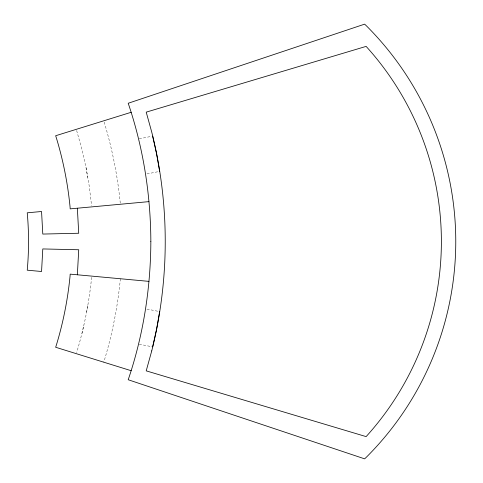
<?xml version="1.0" encoding="UTF-8"?>
<svg xmlns="http://www.w3.org/2000/svg" width="483" height="483" viewBox="0 0 483 483"><rect width="100%" height="100%" fill="white"/><g stroke="black" fill="none" stroke-linecap="round" stroke-linejoin="round"><path stroke-width="0.36" stroke-dasharray="2.42 1.81" d="M91.583 277.345L91.492 278.576C88.969 303.209 84.12 327.583 77.026 351.31L76.64 352.481M120.315 278.739L120.122 281.396C117.405 307.906 112.189 334.127 104.551 359.66L103.718 362.19M86.59 312.181L87.737 305.57M81.977 333.415L83.885 324.938M139.237 138.79L151.227 136.405M146.959 173.916L159.656 171.393M146.959 309.084L159.656 311.607M139.237 344.21L152.64 346.872M104.135 122.078L104.551 123.34C112.189 148.873 117.405 175.094 120.122 201.604L120.315 204.261M76.64 130.519L81.977 149.585L86.046 167.704L87.737 177.436M86.046 167.704L89.222 185.997L91.583 205.655"/><path stroke-width="0.72" d="M77.352 274.791L78.729 249.753L42.794 248.938L41.556 271.5L27.235 270.184C28.974 251.112 28.974 231.888 27.235 212.816L41.556 211.5L42.794 234.062L78.729 233.247L77.352 208.209M159.656 311.607L156.583 329.328L152.64 346.872M131.189 112.285L55.648 135.741L56.378 137.957A356.702 356.702 0 0 1 70.023 206.537L70.192 208.867L148.957 201.628M148.957 281.372L70.192 274.133L70.023 276.463A356.702 356.702 0 0 1 56.378 345.043L55.648 347.259L131.189 370.715M152.64 136.128L156.583 153.672L159.656 171.393M150.847 241.5C150.66 288.387 143.288 335.317 128.206 379.741L364.635 458.85L366.458 457.111A304.918 304.918 0 0 0 366.458 25.889L364.635 24.15L128.206 103.259C143.288 147.683 150.66 194.613 150.847 241.5M151.74 350.887L146.21 370.859L366.12 436.614A290.537 290.537 0 0 0 366.12 46.386L146.21 112.141L151.74 132.113A450.186 450.186 0 0 1 151.74 350.887"/></g></svg>
